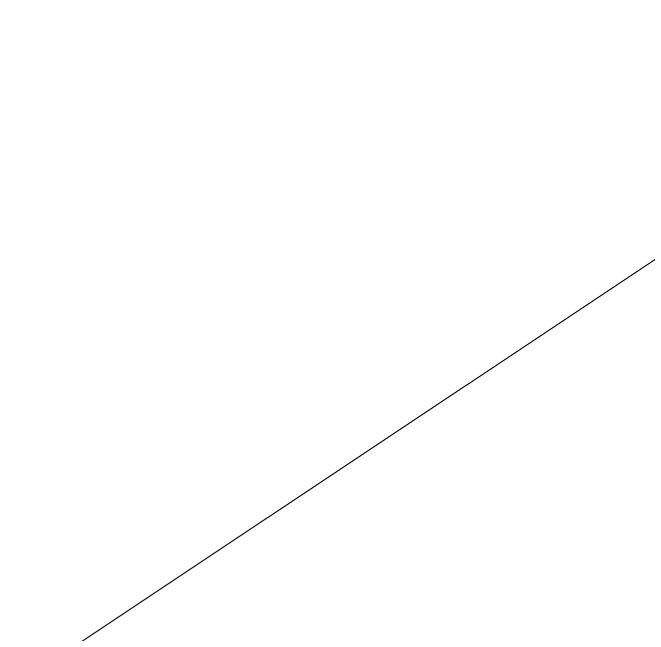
# Model space of a CAD drawing. Header units: millimetres. Extents: x 37 to 401, y 0 to 137.
# Drawn here: x 78.39922 to 78.40915, y 69.04593 to 69.05565 of the extents above; entities that cross this region are included whole.
import ezdxf

# ---------------------------------------------------------------- set-up
doc = ezdxf.new("R2010")
doc.units = ezdxf.units.MM

msp = doc.modelspace()

# ---------------------------------------------------------------- linework, layer by layer
at = {"color": 7, "lineweight": 5}
msp.add_open_spline([(78.399217, 68.113697), (78.399217, 68.113697), (78.399217, 69.045101), (78.399217, 69.045101), (78.399217, 69.045101), (78.462717, 69.087399), (78.462717, 69.087399), (78.462717, 69.087399), (78.526217, 69.108601), (78.526217, 69.108601), (78.526217, 69.108601), (78.589717, 69.129697), (78.589717, 69.129697), (78.694209, 69.166809), (78.788013, 69.226005), (78.886085, 69.277899), (78.886085, 69.277899), (78.949585, 69.320197), (78.949585, 69.320197), (78.949585, 69.320197), (79.013085, 69.341399), (79.013085, 69.341399), (79.182101, 69.528407), (79.077291, 69.344927), (79.245883, 69.531899), (79.245883, 69.531899), (79.288217, 69.574197), (79.288217, 69.574197), (79.288217, 69.574197), (79.351717, 69.595399), (79.351717, 69.595399), (79.351717, 69.595399), (79.394085, 69.637697), (79.394085, 69.637697), (79.611714, 69.843402), (79.783517, 70.029316), (79.880883, 70.315101), (79.880883, 70.315101), (79.923217, 70.357399), (79.923217, 70.357399), (79.923217, 70.357399), (79.944383, 70.420899), (79.944383, 70.420899), (79.944383, 70.420899), (80.769883, 70.420899), (80.769883, 70.420899), (80.769883, 70.420899), (80.769883, 64.981101), (80.769883, 64.981101), (80.769883, 64.981101), (79.732717, 64.981101), (79.732717, 64.981101), (79.732717, 64.981101), (79.732717, 68.896899), (79.732717, 68.896899), (79.732717, 68.896899), (79.669217, 68.833399), (79.669217, 68.833399), (79.669217, 68.833399), (79.584585, 68.769899), (79.584585, 68.769899), (79.584585, 68.769899), (79.521085, 68.706399), (79.521085, 68.706399), (79.521085, 68.706399), (79.457585, 68.664101), (79.457585, 68.664101), (79.457585, 68.664101), (79.394085, 68.600601), (79.394085, 68.600601), (79.394085, 68.600601), (79.267085, 68.515899), (79.267085, 68.515899), (79.267085, 68.515899), (79.203585, 68.494697), (79.203585, 68.494697), (79.203585, 68.494697), (79.161217, 68.452399), (79.161217, 68.452399), (79.161217, 68.452399), (79.097717, 68.410101), (79.097717, 68.410101), (79.097717, 68.410101), (79.055383, 68.388899), (79.055383, 68.388899), (79.055383, 68.388899), (78.991883, 68.367697), (78.991883, 68.367697), (78.991883, 68.367697), (78.949585, 68.325399), (78.949585, 68.325399), (78.949585, 68.325399), (78.886085, 68.304197), (78.886085, 68.304197), (78.886085, 68.304197), (78.843717, 68.283101), (78.843717, 68.283101), (78.843717, 68.283101), (78.780217, 68.261899), (78.780217, 68.261899), (78.780217, 68.261899), (78.737883, 68.240697), (78.737883, 68.240697), (78.737883, 68.240697), (78.674383, 68.219601), (78.674383, 68.219601), (78.674383, 68.219601), (78.610883, 68.177197), (78.610883, 68.177197), (78.610883, 68.177197), (78.568585, 68.156101), (78.568585, 68.156101), (78.568585, 68.156101), (78.505085, 68.156101), (78.505085, 68.156101), (78.505085, 68.156101), (78.462717, 68.134899), (78.462717, 68.134899), (78.462717, 68.134899), (78.399217, 68.113697), (78.399217, 68.113697)], degree=3, knots=[0, 0, 0, 0, 1, 1, 1, 2, 2, 2, 3, 3, 3, 4, 4, 4, 5, 5, 5, 6, 6, 6, 7, 7, 7, 8, 8, 8, 9, 9, 9, 10, 10, 10, 11, 11, 11, 12, 12, 12, 13, 13, 13, 14, 14, 14, 15, 15, 15, 16, 16, 16, 17, 17, 17, 18, 18, 18, 19, 19, 19, 20, 20, 20, 21, 21, 21, 22, 22, 22, 23, 23, 23, 24, 24, 24, 25, 25, 25, 26, 26, 26, 27, 27, 27, 28, 28, 28, 29, 29, 29, 30, 30, 30, 31, 31, 31, 32, 32, 32, 33, 33, 33, 34, 34, 34, 35, 35, 35, 36, 36, 36, 37, 37, 37, 38, 38, 38, 39, 39, 39, 40, 40, 40, 40], dxfattribs=at)

doc.saveas('drawing.dxf')
